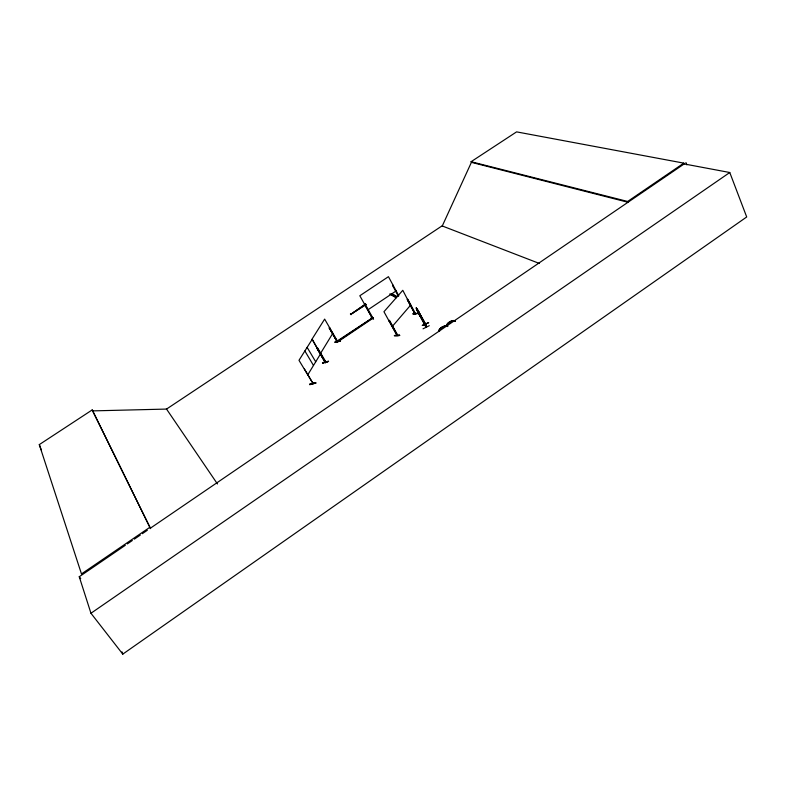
<?xml version="1.0" encoding="UTF-8"?>
<svg xmlns="http://www.w3.org/2000/svg" width="786" height="786" viewBox="0 0 786 786"><rect width="100%" height="100%" fill="white"/><g stroke="black" fill="none" stroke-linecap="round" stroke-linejoin="round"><path stroke-width="1.18" d="M425.933 327.025L425.403 324.333L417.386 309.419L425.698 324.264L426.199 326.829M426.002 326.563L425.481 324.166M417.739 311.796L426.022 327.261L425.992 326.318M328.155 361.501L322.565 363.103M322.525 362.651L328.322 361.255M322.565 363.083L328.597 361.334M315.5 382.772L309.91 384.128M310.038 384.393C328.489 379.707 297.629 388.176 315.5 382.723M425.707 324.51L416.266 307.925M415.735 313.83L415.165 314.282L407.315 299.633L407.806 299.25L415.539 313.84M397.343 334.61L396.802 335.003M449.749 323.203L450.427 322.594L449.877 322.388M449.602 323.066L450.172 322.653L449.189 323.154M450.014 322.624L449.523 322.938M442.322 328.322C440.366 328.872 442.99 326.681 442.459 328.204M325.836 362.238L325.345 362.7L312.013 339.169L324.647 319.106L337.803 341.782L337.361 342.175L337.282 341.605M325.06 361.668L325.276 361.324M325.492 361.776L325.551 362.651L312.229 339.277L298.985 360.312L313.083 383.578M325.355 362.631L316.984 348.414L317.387 348.021L316.984 348.414M312.69 382.802L312.74 382.743M312.799 383.666C313.702 382.448 312.573 384.541 312.445 383.195M399.652 335.367C398.197 336.496 388.49 335.602 399.543 335.101M125.318 545.297L79.248 576.737L90.96 613.257L122.783 654.129L746.7 216.965L729.772 172.507L684.154 163.94L683.83 163.134L516.589 131.871L471.089 161.71L471.404 162.348L442.243 226.034M340.259 340.741L334.826 342.156L340.495 340.81M329.452 327.772L337.341 342.116L329.246 328.106L329.639 327.723L329.246 328.106M414.88 313.761L415.45 313.309L415.096 313.722M322.574 363.112L322.525 362.601M309.959 384.6L309.91 384.079M335.091 342.224L340.525 340.829M397.578 335.19L397.048 334.944M325.512 362.366L325.777 361.786L317.377 347.559L316.974 347.952L325.63 362.562M320.472 353.513L332.842 333.244M307.739 374.873L320.698 353.631M442.43 327.988L441.771 328.234M441.663 328.027L442.213 327.733M371.139 317.731L373.566 319.234M312.946 383.362L304.349 368.87M337.597 342.077L329.432 328.057M418.329 313.329L413.23 313.86M415.205 314.243L402.796 290.299L383.951 311.728L397.068 335.583L397.647 335.111L389.453 320.393L388.952 320.786L389.453 320.393M392.165 326.593L410.724 305.027M372.387 318.448L373.055 318.124L372.436 318.428L364.566 304.349L365.048 304.025L372.977 318.212L372.672 317.691M441.634 327.9L441.447 328.126M449.386 322.614L449.12 323.193L449.759 323.075M450.054 322.899L450.25 322.417M397.323 335.209L389.276 320.413M415.47 314.184L415.214 313.359M397.303 335.504L389.129 320.767M372.191 317.878L372.849 317.76M398.816 295.831L388.441 276.682L359.821 295.752L372.485 318.389M90.96 613.257L729.772 172.507M149.684 527.396L81.479 573.927L39.3 444.611L92.198 409.928L150.529 528.575L92.198 409.928M471.089 161.71L627.641 201.471L683.83 163.134M127.322 543.932L132.323 540.513M134.327 539.147L140.34 535.05M142.345 533.684L147.346 530.265M150.352 528.212L684.154 163.94M372.682 317.701L336.221 341.684L336.477 342.126L336.909 342.45L372.662 318.418L372.191 318.124M392.656 285.672L393.138 285.347L392.656 285.672L398.335 296.145M336.477 342.126L372.417 317.986M365.578 303.848L350.635 314.429L365.814 304.28M350.635 314.429L366.256 304.546M367.75 309.939L396.154 290.918M449.857 322.761L449.327 322.958M441.83 328.037C444.07 327.428 440.239 328.725 441.811 328.548M420.078 315.039L420.264 316.08L417.926 311.963L426.267 327.123L416.295 308.004M416.531 308.613L418.692 312.975L418.27 312.366M416.6 308.927L417.818 311.954M417.287 309.448L417.906 312.258L416.413 308.918L418.142 311.855M419.193 314.655L420.294 315.972M428.606 322.633L422.22 325.463L428.606 322.722M423.035 328.813L429.294 325.689M418.211 313.476L413.112 314.007M322.653 362.886L328.44 361.452M407.315 299.633L415.342 314.272M412.915 313.801L418.368 313.349M399.72 335.347L394.415 335.543M92.866 410.882L166.534 409.074L442.037 225.887L539.343 263.448M471.404 162.348L627.985 202.267L627.641 201.471M391.949 293.777L397.068 296.656M392.185 294.21L396.282 296.519M389.925 293.876L396.056 297.344M390.161 294.308L396.291 297.776M350.389 314.007L351.057 314.714M336.221 341.684L336.909 342.45M418.771 313.575L419.39 314.371L416.226 308.033M79.248 576.737L80.722 578.643M39.3 444.611L41.363 449.975M166.396 408.867L217.447 483.96M304.87 350.978L313.486 365.451M307.139 347.373L315.717 361.806M685.932 162.564L686.826 164.834M121.997 651.869L122.783 654.129M425.265 324.274L425.776 326.544M439.512 331.201A4.716 1.994 -27.8 0 1 441.84 327.163A4.716 1.994 -27.8 0 1 447.47 326.416M439.345 331.191A4.706 1.994 -27.8 0 1 442.037 327.536A4.706 1.994 -27.8 0 1 447.273 326.416M439.57 331.378A4.745 2.014 -27.8 0 1 441.909 327.31A4.745 2.014 -27.8 0 1 447.578 326.563M447.941 326.092A4.706 1.994 -27.6 0 1 449.071 322.201A4.706 1.994 -27.6 0 1 455.241 321.11M447.509 326.259A4.696 1.985 -27.6 0 1 449.278 322.584A4.696 1.985 -27.6 0 1 455.035 321.12M447.362 326.062A4.736 2.004 -27.6 0 1 449.661 322.024A4.736 2.004 -27.6 0 1 455.349 321.258M418.614 311.747L420.038 315.117L418.614 311.747"/></g></svg>
